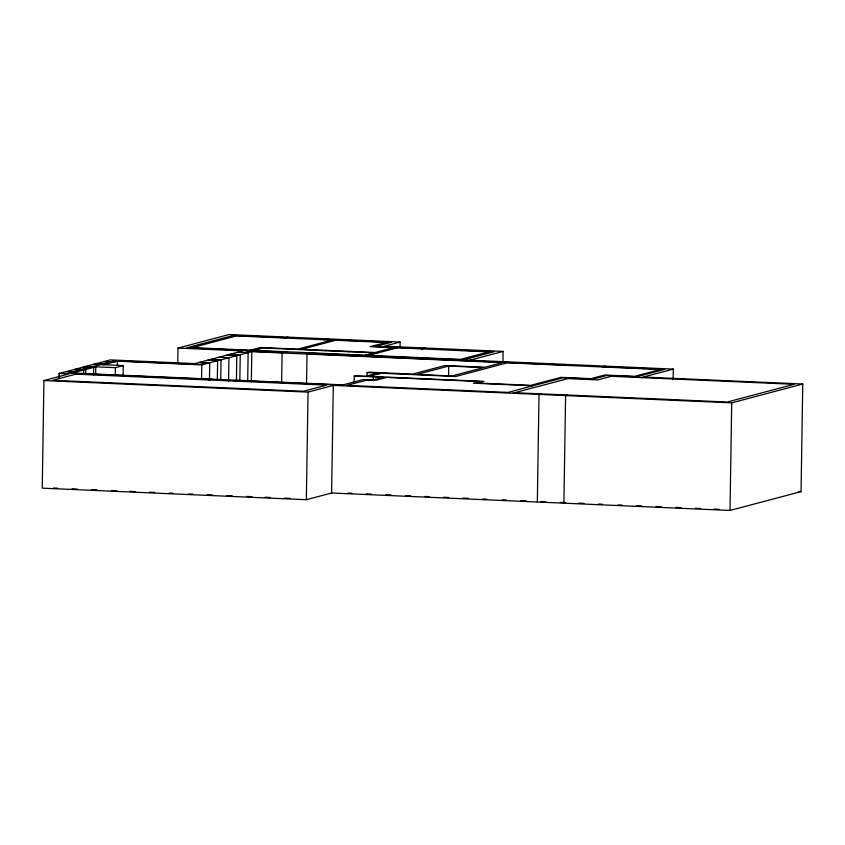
<?xml version="1.0" encoding="UTF-8"?>
<svg xmlns="http://www.w3.org/2000/svg" width="845" height="845" viewBox="0 0 845 845"><rect width="100%" height="100%" fill="white"/><g stroke="black" fill="none" stroke-linecap="round" stroke-linejoin="round"><path stroke-width="1.27" d="M59.171 377.366L59.234 373.427L69.205 373.86L43.94 380.556L42.25 488.156L306.355 499.712L331.61 493.015L730.017 510.454L801.06 491.621L802.75 384.021L643.341 377.05M59.287 377.335L59.351 373.395M83.592 373.965L83.655 370.025L73.695 369.592M85.736 373.395L85.799 369.466L75.839 369.022M93.552 375.243L93.679 367.374L83.708 366.941M95.654 374.631L95.781 366.814L72.353 373.025L343.091 384.876M115.279 375.486L115.406 367.681L123.275 365.589L123.106 376.004M117.254 365.124L117.318 361.185L201.807 364.882L251.81 351.636L502.384 362.6L484.766 367.269L444.903 365.526L412.529 374.103L368.726 372.18L367.142 372.603L367.079 376.543M177.767 362.516L177.999 348.077L229.037 334.546L400.129 342.035L400.044 347.284M201.585 379.32L201.807 364.882M209.454 379.849L209.718 362.79L199.631 362.347M217.313 380.377L217.619 360.699L207.532 360.255M220.725 379.468L221.041 359.79L210.954 359.347M228.562 381.317L228.932 357.699L218.844 357.255M236.431 380.535L236.822 355.608L226.735 355.164M239.832 380.937L240.244 354.699L230.157 354.256M247.691 381.475L248.145 352.608L238.058 352.164M251.335 381.813L251.81 351.636M281.628 382.563L282.093 352.957L286.571 351.774M306.545 383.651L307.01 354.044L311.488 352.861M306.355 499.712L308.045 392.112L333.3 385.415L731.707 402.854L802.75 384.021M331.61 493.015L333.3 385.415M354.171 382.574L354.266 376.014L366.001 376.215L377.842 373.067L367.142 372.603M373.31 380.778L373.374 376.849M448.547 376.553L448.716 366.054L483.593 367.575L451.938 375.972L417.06 374.441L448.716 366.054M502.933 361.913L503.102 351.414L384.338 346.218L400.129 342.035M537.336 502.025L539.025 394.425L541.127 393.865M563.911 503.187L565.601 395.587L567.703 395.027M673.138 379.595L673.307 369.107L310.168 353.21M730.017 510.454L731.707 402.854M59.234 373.427L110.294 359.896L194.92 363.593L242.779 350.907L177.999 348.077M103.65 364.734L105.794 364.163M117.318 361.185L106.058 364.174L95.834 363.73M284.585 338.032L288.008 337.123M250.342 350.189L260.482 347.506L297.852 349.133L331.927 340.102L236.42 335.93L192.216 347.644L364.955 355.206L373.902 352.83L263.027 347.982L254.081 350.348M206.402 362.642L199.536 364.459L114.783 360.752L67.98 373.163L210.827 379.405M244.818 352.46L249.539 351.214L283.149 352.682M267.791 348.193L268.985 347.876M324.448 339.774L327.871 338.877M291.05 349.207L292.233 348.89M208.726 379.965L211.884 379.13M325.04 350.696L326.223 350.379M233.642 381.053L236.801 380.218M348.288 351.71L349.481 351.393M393.379 347.675L375.085 352.513L301.591 349.302L335.666 340.271L385.911 342.468L370.121 346.651L488.885 351.847L460.462 359.378L368.695 355.365L397.118 347.834M421.613 348.9L425.035 348.003M461.476 350.654L464.898 349.745M463.303 359.917L494.357 351.678L462.796 350.305M469.947 360.202L503.102 351.414M447.913 380.113L448.927 379.838M474.478 381.275L475.492 381M562.274 365.22L565.432 364.385M602.126 366.962L605.284 366.128M512.63 393.263L567.893 378.613L597.658 379.923L611.336 376.3L794.131 384.295L727.291 402.009L514.732 392.703M641.228 377.599L673.307 369.107M285.906 337.683L233.579 335.391L186.745 347.813L285.251 352.122M325.769 339.426L391.383 342.299L375.592 346.482L422.933 348.552M373.184 353.02L376.912 353.189M365.811 354.974L369.55 355.143M308.066 353.77L563.33 364.934M603.182 366.688L664.677 369.371L636.813 376.764L606.921 375.455L593.211 379.088L563.192 377.778L507.972 392.407L346.957 385.362L367.237 379.986L375.603 380.356L386.661 377.43L479.643 381.496L473.295 383.176L532.952 385.795M103.745 361.628L113.969 362.072M375.867 373.596L379.194 373.743M367.976 375.687L371.293 375.835M93.689 364.29L123.275 365.589M354.266 376.014L383.334 377.282L373.342 379.933L363.371 379.5L342.035 385.151L235.744 380.503M85.81 366.381L115.406 367.681M65.857 371.673L75.828 372.106M43.94 380.556L308.045 392.112M798.43 491.505L801.06 491.621M347.887 493.079L351.816 493.258M366.212 493.881L371.451 494.114M385.848 494.747L391.087 494.969M405.484 495.603L410.723 495.835M425.119 496.459L429.049 496.638M443.445 497.261L448.684 497.494M463.081 498.127L468.32 498.349M482.717 498.983L486.646 499.152M502.352 499.839L506.282 500.008M520.921 500.652L526.171 500.884M540.599 501.518L545.849 501.74M560.277 502.374L565.527 502.606M578.645 503.176L583.895 503.409M598.334 504.042L602.263 504.211M618.012 504.898L621.941 505.078M636.38 505.701L641.63 505.933M656.058 506.567L661.308 506.799M675.736 507.433L680.986 507.655M695.424 508.289L700.674 508.521M713.793 509.091L719.042 509.324M53.626 488.009L57.566 488.178M72.005 488.811L77.265 489.044M91.704 489.678L96.964 489.899M111.403 490.533L116.652 490.765M129.792 491.336L135.042 491.568M149.491 492.202L154.741 492.434M169.18 493.068L173.119 493.237M188.879 493.924L192.818 494.093M207.268 494.726L212.517 494.959M226.967 495.592L232.217 495.825M246.655 496.448L251.916 496.68M265.045 497.261L270.294 497.483M284.744 498.117L289.993 498.349M75.849 374.155L52.686 380.292L303.503 391.267L326.656 385.13L75.849 374.155M381.158 373.215L369.318 376.352L483.858 381.37L477.583 383.028L530.723 385.352L560.922 377.345L590.94 378.666L604.661 375.032L634.542 376.331L660.304 369.508L507.37 362.811L455.804 376.479L381.158 373.215"/></g></svg>
